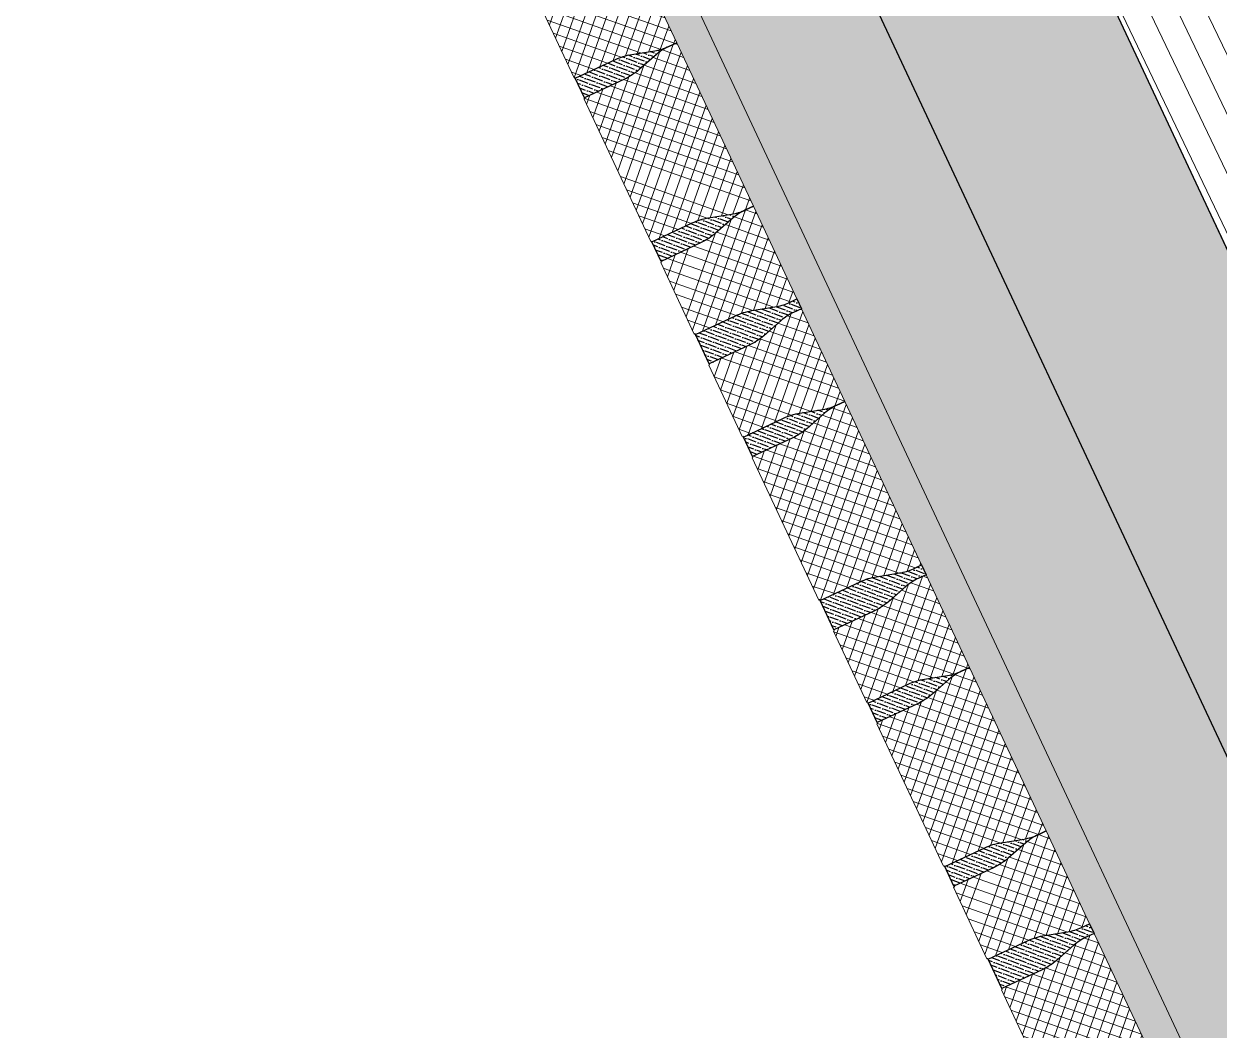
# Model space of a CAD drawing. Header units: metres. Extents: x 678805 to 1359287, y 2747329 to 5497370.
# Drawn here: x 679533.179 to 679534.287, y 2747444.312 to 2747445.245 of the extents above; entities that cross this region are included whole.
import ezdxf

# ---------------------------------------------------------------- set-up
doc = ezdxf.new("R2010")
doc.units = ezdxf.units.M
doc.layers.add('02-L-Waterfeatures 01', color=7, linetype='Continuous', true_color=0x4da6ff)
doc.layers.add('XREF_MON_WATERFEATURE$0$EIT_3 TR sorra', color=7, linetype='Continuous', true_color=0xd8ceb0)
doc.layers.add('XREF_MON_WATERFEATURE$0$-aux', color=50, linetype='Continuous', plot=False)
doc.layers.add('XREF_MON_WATERFEATURE$0$00_Aux', color=6, linetype='Continuous', plot=False)
doc.layers.add('XREF_MON_WATERFEATURE$0$02-L-projecció', color=7, linetype='Continuous', lineweight=5, true_color=0x636363)
doc.layers.add('XREF_MON_WATERFEATURE$0$3-TR tot_u', color=7, linetype='Continuous', lineweight=5, true_color=0x787878)
for name, color, linetype, lineweight in [('XREF_MON_WATERFEATURE$0$02-L-seccionat', 6, 'Continuous', 5), ('XREF_MON_WATERFEATURE$0$3-TR Formigó', 252, 'Continuous', 0), ('XREF_MON_WATERFEATURE$0$3-TR terra compactada', 45, 'Continuous', 0), ('XREF_MON_WATERFEATURE$0$3-TR Tot-u', 37, 'Continuous', 0)]:
    doc.layers.add(name, color=color, linetype=linetype, lineweight=lineweight)
pattern_1 = [(43.98579928974752, (7.14510180382058, -101.0988920209929), (0.00192727512556013, 0.006603891924047489), [0.008532812500000061, -0.001706562500000013, 0, -0.001706562500000013])]
pattern_2 = [(44.99999999999999, (-8.02358870068565, 0.06258376827463508), (-0.006735192090801862, 0.006735192090801865), []), (134.9999999999999, (-8.02358870068565, 0.06258376827463508), (-0.006735192090801865, -0.006735192090801862), [])]
pattern_3 = [(44.99999999999999, (-6.972493097186089, 0.05438802670687437), (-0.006735192090801862, 0.006735192090801865), []), (134.9999999999999, (-6.972493097186089, 0.05438802670687437), (-0.006735192090801865, -0.006735192090801862), [])]
pattern_4 = [(43.98579928974752, (6.505249703768641, -101.0938993631862), (0.00192727512556013, 0.006603891924047489), [0.008532812500000061, -0.001706562500000013, 0, -0.001706562500000013])]
pattern_5 = [(44.99999999999999, (-8.663440799806267, 0.06757642608135939), (-0.006735192090801862, 0.006735192090801865), []), (134.9999999999999, (-8.663440799806267, 0.06757642608135939), (-0.006735192090801865, -0.006735192090801862), [])]

# ---------------------------------------------------------------- blocks, each defined once
blk = doc.blocks.new('XREF_MON_WATERFEATURE$0$General Section WaterFalls')
at = {"layer": 'XREF_MON_WATERFEATURE$0$3-TR Formigó'}
h = blk.add_hatch(dxfattribs=at)
h.set_pattern_fill('ANSI37', color=256, scale=0.002999999999999999, angle=-18.27604261022104, style=0)
h.set_pattern_definition(pattern_5)
edge = h.paths.add_edge_path()
edge.add_line((36.21410307707265, -31.10655495570973), (36.21416698141736, -31.09835942615904))
edge.add_arc((36.1657508937642, -31.09798190975562), 0.04841755860549605, -0.4467466705454593, 15.55227246631219)
edge.add_line((36.21239570435137, -31.08500031894073), (36.20661095490421, -31.06421484757357))
edge.add_arc((36.26166327157989, -31.04889338975772), 0.05714459466022873, 179.5532509293158, 195.5522700439978, ccw=False)
edge.add_line((36.20452041365206, -31.04844782268628), (36.20484107169142, -31.00732379891005))
edge.add_line((36.20484107173979, -31.00732379965484), (36.20404389079267, -31.00731758414761))
edge.add_line((36.20404389174655, -31.00731758400798), (36.20405047266934, -31.00647353386796))
edge.add_line((36.20405047247186, -31.00647353427485), (36.00448509021391, -31.00491745113398))
edge.add_line((36.00448508979753, -31.00491745094769), (36.00447850758778, -31.00576150164348))
edge.add_line((36.00447850767523, -31.00576150184497), (36.0036813271976, -31.00575528306))
edge.add_line((36.00368132768199, -31.00575528293848), (36.00336066950069, -31.04687930862943))
edge.add_arc((35.94621781166643, -31.04643374728039), 0.0571445946447279, -16.445762796994018, -0.44674368117648555, ccw=False)
edge.add_line((36.00102451490238, -31.06261181598529), (35.99491634503146, -31.08330455815776))
edge.add_arc((36.04135304689407, -31.09701193589717), 0.04841755342405468, 163.5542355793745, 179.5532547029849)
edge.add_line((35.99293696554378, -31.0966344201006), (35.99287306226493, -31.10482994902249))
edge.add_line((35.99287306284532, -31.10482994839549), (36.21410307699615, -31.10655495625407))
h = blk.add_hatch(dxfattribs=at)
h.set_pattern_fill('ANSI37', color=256, scale=0.002999999999999999, angle=-18.27604261022104, style=0)
h.set_pattern_definition(pattern_5)
edge = h.paths.add_edge_path()
edge.add_line((36.31906297104433, -31.10737336589955), (36.31912687594176, -31.0991778365314))
edge.add_arc((36.27071078401059, -31.09880032064393), 0.04841756329248895, -0.4467438236486732, 15.55227535667759)
edge.add_line((36.31735559785739, -31.08581872703508), (36.31157084837474, -31.06503325614659))
edge.add_arc((36.36662316182628, -31.04971179971471), 0.05714459068712686, 179.5532502593328, 195.5522693413966, ccw=False)
edge.add_line((36.30948030855507, -31.04926623404026), (36.30980096666948, -31.00814221077922))
edge.add_line((36.3098009666428, -31.00814221007749), (36.30900378535996, -31.0081359929882))
edge.add_line((36.30900378525257, -31.00813599326648), (36.3090103670952, -31.00729194293984))
edge.add_line((36.30901036737487, -31.00729194190353), (36.23571480135358, -31.00672043079733))
edge.add_line((36.23571480158716, -31.00672043021768), (36.23570821934194, -31.00756448139216))
edge.add_line((36.23570821946487, -31.00756448227912), (36.23491103817386, -31.00755826224474))
edge.add_line((36.23491103807464, -31.00755826197565), (36.23459038030411, -31.04868228976385))
edge.add_arc((36.17744753323495, -31.0482367281802), 0.05714458402054452, -16.445764324364518, -0.44674515957092353, ccw=False)
edge.add_line((36.2322542257607, -31.0644147945568), (36.22614605648206, -31.08510753790566))
edge.add_arc((36.27258275682107, -31.09881491819397), 0.04841755137164028, 163.5542329003365, 179.5532520194679)
edge.add_line((36.22416667686775, -31.09843739960343), (36.22410277436271, -31.10663292878087))
edge.add_line((36.22410277463496, -31.10663292836398), (36.31906297141229, -31.10737336577404))
h = blk.add_hatch(dxfattribs=at)
h.set_pattern_fill('ANSI37', color=256, scale=0.002999999999999999, angle=-18.27604261022104, style=0)
h.set_pattern_definition(pattern_5)
edge = h.paths.add_edge_path()
edge.add_line((36.48654904216528, -31.10867931484245), (36.48661294459527, -31.10048378514982))
edge.add_arc((36.4381968579255, -31.10010625910945), 0.04841755882590122, -0.4467548583182131, 15.55226428892074)
edge.add_line((36.48484166990966, -31.08712467504665), (36.47905691990978, -31.06633920349695))
edge.add_arc((36.53410923294723, -31.05101774632931), 0.05714459136812911, 179.553251521265, 195.5522705699352, ccw=False)
edge.add_line((36.47696637921035, -31.05057218158618), (36.47728703680754, -31.00944815766391))
edge.add_line((36.4772870359011, -31.00944815715775), (36.47648985443675, -31.0094419409893))
edge.add_line((36.47648985451087, -31.00944194174372), (36.47649643646404, -31.00859789145359))
edge.add_line((36.47649643709883, -31.0085978906136), (36.33067499863725, -31.00746086758303))
edge.add_line((36.3306749984622, -31.00746086891741), (36.33066841857794, -31.0083049218524))
edge.add_line((36.33066841913387, -31.00830492051318), (36.32987123717961, -31.00829870025975))
edge.add_line((36.32987123681232, -31.0082987009082), (36.32955057874565, -31.0494227281082))
edge.add_arc((36.27240773010999, -31.04897716408595), 0.0571445854768251, -16.4457662394492, -0.44674710053658373, ccw=False)
edge.add_line((36.32721442403272, -31.0651552323252), (36.32110625567391, -31.08584797548744))
edge.add_arc((36.36754295416176, -31.09955535829067), 0.04841755081698038, 163.5542296133312, 179.5532487454264)
edge.add_line((36.31912687560543, -31.09917783620767), (36.3190629715173, -31.1073733653527))
edge.add_line((36.31906297104433, -31.10737336589955), (36.48654904202656, -31.10867931434555))
h = blk.add_hatch(dxfattribs=at)
h.set_pattern_fill('ANSI37', color=256, scale=0.002999999999999999, angle=-18.27604261022104, style=0)
h.set_pattern_definition(pattern_5)
edge = h.paths.add_edge_path()
edge.add_line((36.5815092404373, -31.10941975936294), (36.58157314393315, -31.10122422904151))
edge.add_arc((36.53315705386922, -31.10084671527147), 0.04841756174094964, -0.4467432331243982, 15.55227589592591)
edge.add_line((36.57980186678469, -31.08786512073129), (36.57401711770464, -31.06707964899497))
edge.add_arc((36.62906942469999, -31.05175819178112), 0.05714458584771027, 179.5532517960922, 195.5522709070236, ccw=False)
edge.add_line((36.57192657608539, -31.05131262796931), (36.57224723419572, -31.01018860323572))
edge.add_line((36.57224723417312, -31.01018860237673), (36.57145005314685, -31.01018238488177))
edge.add_line((36.57145005371422, -31.01018238486722), (36.57145663559641, -31.00933833553445))
edge.add_line((36.57145663583651, -31.00933833559975), (36.49816106951909, -31.00876682390534))
edge.add_line((36.49816107004881, -31.0087668239139), (36.49815448868792, -31.00961087538044))
edge.add_line((36.49815448792651, -31.00961087550968), (36.49735730660002, -31.00960465595398))
edge.add_line((36.49735730607063, -31.00960465660319), (36.49703664741166, -31.05072868262679))
edge.add_arc((36.43989378865808, -31.05028311954811), 0.0571445959901842, -16.44576470835051, -0.44674558640332407, ccw=False)
edge.add_line((36.49470049375668, -31.06646119011566), (36.48859232406728, -31.08715393136728))
edge.add_arc((36.53502902993932, -31.10086130863056), 0.04841755733816406, 163.5542381880124, 179.5532572783804)
edge.add_line((36.48661294486374, -31.10048379376531), (36.48654904187695, -31.10867932180286))
edge.add_line((36.48654904216528, -31.1086793220602), (36.58150924082184, -31.10941976009089))
h = blk.add_hatch(dxfattribs=at)
h.set_pattern_fill('ANSI37', color=256, scale=0.002999999999999999, angle=-18.27604261022104, style=0)
h.set_pattern_definition(pattern_3)
edge = h.paths.add_edge_path()
edge.add_line((36.75899500586092, -31.11080367909744), (36.75905890829092, -31.10260814940481))
edge.add_arc((36.71064282255247, -31.10223062476143), 0.04841755882590122, -0.4467548583182131, 15.55226428892074)
edge.add_line((36.75728763407096, -31.08924904139712), (36.75150288407109, -31.06846356984742))
edge.add_arc((36.80655519664288, -31.05314211221412), 0.05714459101218528, 179.5532511125338, 195.5522702470631, ccw=False)
edge.add_line((36.74941234383732, -31.052696546074), (36.74973300143451, -31.01157252215174))
edge.add_line((36.74973300099373, -31.01157252211124), (36.74893581952938, -31.01156630594279))
edge.add_line((36.74893582006916, -31.01156630646437), (36.74894240202233, -31.01072225617424))
edge.add_line((36.74894240126014, -31.01072225626558), (36.60312096279856, -31.00958523323501))
edge.add_line((36.60312096355483, -31.00958523293957), (36.60311438367057, -31.01042928587457))
edge.add_line((36.60311438376084, -31.01042928500101), (36.60231720180658, -31.01042306474758))
edge.add_line((36.60231720097363, -31.01042306562886), (36.60199654290695, -31.05154709282886))
edge.add_arc((36.5448536942713, -31.0511015295051), 0.0571445857302265, -16.445765776522194, -0.4467466918054015, ccw=False)
edge.add_line((36.59966038912535, -31.06727959821001), (36.59355222076654, -31.08797234137225))
edge.add_arc((36.63998891832307, -31.10167972370982), 0.04841755091846363, 163.5542290581637, 179.5532481786626)
edge.add_line((36.59157283976674, -31.10130220162682), (36.5915089356786, -31.10949773077185))
edge.add_line((36.5915089356713, -31.10949773062021), (36.75899500665353, -31.11080367906621))
h = blk.add_hatch(dxfattribs=at)
h.set_pattern_fill('ANSI37', color=256, scale=0.002999999999999999, angle=-18.27604261022104, style=0)
h.set_pattern_definition(pattern_3)
edge = h.paths.add_edge_path()
edge.add_line((36.85395517759025, -31.11154761351645), (36.85401908248767, -31.1033520841483))
edge.add_arc((36.80560299009085, -31.10297456895933), 0.04841756329248895, -0.4467438236486732, 15.55227535667759)
edge.add_line((36.85224780393764, -31.08999297511764), (36.84646305445499, -31.06920750422915))
edge.add_arc((36.90151536744088, -31.05388604756445), 0.05714459042789036, 179.553249814863, 195.5522689535439, ccw=False)
edge.add_line((36.84437251416966, -31.05344048095867), (36.84469317228407, -31.01231645769763))
edge.add_line((36.84469317318872, -31.01231645816006), (36.84389599190588, -31.01231024107076))
edge.add_line((36.84389599179849, -31.01231024088338), (36.84390257364112, -31.01146619055674))
edge.add_line((36.84390257345513, -31.01146619068459), (36.77060700743384, -31.01089467957838))
edge.add_line((36.77060700766742, -31.01089467993006), (36.7706004254222, -31.01173873110454))
edge.add_line((36.77060042554513, -31.01173873012885), (36.76980324425412, -31.01173251009447))
edge.add_line((36.7698032441549, -31.01173250982538), (36.76948258638437, -31.05285653761358))
edge.add_arc((36.71233973931521, -31.05241097649559), 0.05714458402054452, -16.445764324364518, -0.44674515957092353, ccw=False)
edge.add_line((36.76714643277228, -31.06858904263936), (36.76103826349364, -31.08928178598823))
edge.add_arc((36.80747496197, -31.10298916650936), 0.04841755135676758, 163.554232349569, 179.5532514948844)
edge.add_line((36.75905888341367, -31.10261164745316), (36.75899498090862, -31.1108071766306))
edge.add_line((36.75899498071522, -31.11080717621371), (36.85395517749254, -31.11154761362378))
h = blk.add_hatch(dxfattribs=at)
h.set_pattern_fill('ANSI37', color=256, scale=0.002999999999999999, angle=-18.27604261022104, style=0)
h.set_pattern_definition(pattern_2)
edge = h.paths.add_edge_path()
edge.add_line((36.95891507156193, -31.11236602300778), (36.95897897645936, -31.10417049363963))
edge.add_arc((36.91056288406253, -31.10379297891632), 0.04841756329248895, -0.4467438236486732, 15.55227535667759)
edge.add_line((36.95720769790933, -31.0908113848418), (36.95142294842667, -31.07002591395332))
edge.add_arc((37.00647526141256, -31.05470445705578), 0.05714459068712686, 179.5532502593328, 195.5522693413966, ccw=False)
edge.add_line((36.94933240860701, -31.05425889114849), (36.94965306672142, -31.01313486788745))
edge.add_line((36.94965306669474, -31.01313486741856), (36.9488558854119, -31.01312865032926))
edge.add_line((36.94885588577017, -31.01312865037471), (36.9488624676128, -31.01228460004807))
edge.add_line((36.94886246649548, -31.01228460064158), (36.8755669004742, -31.01171308953537))
edge.add_line((36.87556690070778, -31.01171308849007), (36.87556031846255, -31.01255713966454))
edge.add_line((36.87556031905115, -31.01255714008585), (36.87476313776014, -31.01255092005146))
edge.add_line((36.87476313812658, -31.01255092071369), (36.87444248035605, -31.05367494850189))
edge.add_arc((36.81729963328689, -31.05322938598692), 0.05714458402054452, -16.445764324364518, -0.44674515957092353, ccw=False)
edge.add_line((36.87210632674396, -31.06940745236352), (36.86599815746532, -31.09010019571239))
edge.add_arc((36.91243485687301, -31.10380757576786), 0.04841755137164028, 163.5542329003365, 179.5532520194679)
edge.add_line((36.86401877691969, -31.10343005694449), (36.86395487441465, -31.11162558612194))
edge.add_line((36.8639548746869, -31.1116255861707), (36.95891507146423, -31.11236602358077))
h = blk.add_hatch(dxfattribs=at)
h.set_pattern_fill('ANSI37', color=256, scale=0.002999999999999999, angle=-18.27604261022104, style=0)
h.set_pattern_definition(pattern_2)
edge = h.paths.add_edge_path()
edge.add_line((37.12640114221722, -31.11367197195068), (37.12646504464721, -31.10547644225805))
edge.add_arc((37.07804895797744, -31.10509891714901), 0.04841755882590122, -0.4467548583182131, 15.55226428892074)
edge.add_line((37.1246937699616, -31.09211733285338), (37.11890901996172, -31.07133186130368))
edge.add_arc((37.17396133253351, -31.05601040367037), 0.05714459136812911, 179.553251521265, 195.5522705699352, ccw=False)
edge.add_line((37.11681847926229, -31.05556483892724), (37.11713913685948, -31.01444081500498))
edge.add_line((37.11713913688436, -31.01444081496447), (37.11634195542001, -31.01443459879603))
edge.add_line((37.11634195549414, -31.01443459908478), (37.1163485374473, -31.01359054879465))
edge.add_line((37.11634853668511, -31.01359054818749), (36.97052709822353, -31.01245352515692))
edge.add_line((36.97052709804848, -31.01245352579281), (36.97052051816422, -31.0132975787278))
edge.add_line((36.97052051918581, -31.01329757831991), (36.96972333723155, -31.01329135806648))
edge.add_line((36.9697233363986, -31.01329135848209), (36.96940267833192, -31.05441538568209))
edge.add_arc((36.91225983016193, -31.053969822824), 0.0571445854768251, -16.4457662394492, -0.44674710053658373, ccw=False)
edge.add_line((36.96706652455032, -31.07014789106324), (36.96095835619151, -31.09084063422549))
edge.add_arc((37.0073950542137, -31.1045480153989), 0.04841755081698038, 163.5542296133312, 179.5532487454264)
edge.add_line((36.95897897472605, -31.10417049424723), (36.95891507063791, -31.11236602339225))
edge.add_line((36.95891507156193, -31.11236602300778), (37.12640114254416, -31.11367197145378))
h = blk.add_hatch(dxfattribs=at)
h.set_pattern_fill('ANSI37', color=256, scale=0.002999999999999999, angle=-18.27604261022104, style=0)
h.set_pattern_definition(pattern_2)
edge = h.paths.add_edge_path()
edge.add_line((37.2213613409549, -31.11441241716966), (37.22142524445075, -31.10621688684823))
edge.add_arc((37.17300915392116, -31.10583937237971), 0.04841756174094964, -0.4467432331243982, 15.55227589592591)
edge.add_line((37.21965396590531, -31.09285777807236), (37.21386921682526, -31.07207230633604))
edge.add_arc((37.26892152521759, -31.0567508500535), 0.05714458584771027, 179.5532517960922, 195.5522709070236, ccw=False)
edge.add_line((37.21177867706865, -31.05630528507754), (37.21209933517898, -31.01518126034395))
edge.add_line((37.21209933515638, -31.01518126018345), (37.21130215413012, -31.01517504268849))
edge.add_line((37.21130215376616, -31.01517504244111), (37.21130873564835, -31.01433099310834))
edge.add_line((37.21130873495713, -31.01433099294081), (37.1380131686397, -31.01375948124641))
edge.add_line((37.13801317010075, -31.01375948265195), (37.13800658873986, -31.01460353411848))
edge.add_line((37.13800658751279, -31.0146035333164), (37.1372094061863, -31.0145973137607))
edge.add_line((37.13720940658823, -31.01459731417708), (37.13688874792926, -31.05572134020068))
edge.add_arc((37.07974588964134, -31.05527577735484), 0.0571445959901842, -16.44576470835051, -0.44674558640332407, ccw=False)
edge.add_line((37.13455259380862, -31.07145384792238), (37.12844442411922, -31.092146589174))
edge.add_arc((37.17488113045692, -31.10585396573879), 0.04841755733816406, 163.5542381880124, 179.5532572783804)
edge.add_line((37.12646504538134, -31.10547645180486), (37.12640114239455, -31.11367197984242))
edge.add_line((37.1264011412859, -31.11367197916843), (37.22136133994246, -31.11441241719912))
at = {"layer": 'XREF_MON_WATERFEATURE$0$3-TR terra compactada'}
h = blk.add_hatch(dxfattribs=at)
h.set_pattern_fill('LINE', color=256, scale=0.007499999999999998)
h.set_pattern_definition([(359.9999999999999, (-1.593222050461918, -1.450000001117587), (3.469446951953614e-18, 0.0238125), [])])
edge = h.paths.add_edge_path(flags=16)
edge.add_arc((87.91270721703768, -34.89102650922723), 0.03000000000000113, 0, 360)
h.paths.add_polyline_path([(60.86794612370431, -34.06345526850782), (60.86794612370431, -34.8165326055605), (77.28848761087283, -34.81653260439634), (77.28848760994151, -35.96653260430321), (94.02980208816007, -35.96653260337189), (94.02346620196477, -34.53352967253886), (88.77741158520803, -34.42881766473874), (88.7764219455421, -34.4783984052483), (88.67512278445065, -34.8564527768176), (84.06023222394288, -34.76436978625134), (83.96552849235013, -34.41241660504602), (83.95774579746649, -34.38224918977357), (83.95875280490145, -34.33179827523418), (79.98875382728875, -34.25026744417846), (79.98875382775441, -35.78771875007078), (77.43852502759546, -35.78771875007078), (77.43852502852678, -35.43748732609674), (78.61814005719498, -35.43770227907225), (78.05505687510595, -33.4629564518109), (67.10211191978306, -33.3788115279749), (67.01179703883827, -33.17811179091223), (66.85097349714488, -33.17687627975829), (63.56725041614845, -33.15126436809078), (63.56725041707978, -34.70336046814919), (61.01713174395263, -34.70336046768352), (61.01713174441829, -34.35336060426198), (62.10765844490379, -34.35336060402915), (61.58575402200222, -32.50950451311655), (50.6815704330802, -32.42573419259861), (50.59114177431911, -32.2250335814897), (50.42511908290908, -32.2237581287045), (47.14811543934047, -32.19819437991828), (47.14721526950598, -33.38156245509163), (44.99754665372893, -33.38156245509163), (44.99754665279761, -33.03156259073876), (45.56926759378985, -33.03156259120442), (45.14311256445944, -31.55625739693642), (34.2616229839623, -31.47266142093576), (34.17091776337475, -31.2719586850144), (34.00475173024461, -31.27068213094026), (30.72633214015514, -31.24511096207425), (30.72633214108646, -32.37863686797209), (28.57621343620121, -32.37863686820492), (28.57621343526989, -32.02863700361922), (29.14793437626213, -32.02863700361922), (28.72177934786305, -30.55333180958405), (17.8412764519453, -30.4697434140835), (17.68143947003409, -31.50181839196011), (28.27606689184904, -31.50181839149445), (28.27606689091772, -32.61037793336436), (44.44740463607013, -32.61037793196738), (44.44740463700145, -34.06345526920632)])
at = {"layer": 'XREF_MON_WATERFEATURE$0$3-TR Tot-u'}
h = blk.add_hatch(dxfattribs=at)
h.set_pattern_fill('EARTH', color=256, scale=0.004999999999999998, angle=-84.07414778341365)
h.set_pattern_definition([(275.9258522165863, (44.29588295286521, -32.63154151011258), (0.03485825126725671, -0.02830242601949161), [0.03175, -0.03175]), (275.9258522165863, (44.30772558040917, -32.63031229283661), (0.03485825126725671, -0.02830242601949161), [0.03175, -0.03175]), (275.9258522165863, (44.31956820748746, -32.62908307556063), (0.03485825126725671, -0.02830242601949161), [0.03175, -0.03175]), (5.925852216586345, (44.32392548862845, -32.63262087898329), (0.02830242601949161, 0.03485825126725671), [0.03174999999999994, -0.03174999999999994]), (5.925852216586345, (44.32515470543876, -32.64446350559592), (0.02830242601949161, 0.03485825126725671), [0.03174999999999994, -0.03174999999999994]), (5.925852216586345, (44.3263839231804, -32.65630613290705), (0.02830242601949161, 0.03485825126725671), [0.03174999999999994, -0.03174999999999994])])
h.paths.add_polyline_path([(34.26260966900736, -31.4726690009702), (45.14311256445944, -31.55625739693642), (45.22670621238649, -31.85156099428423), (45.99745839787647, -31.85156254423782), (45.99745968589559, -31.56282083503902), (45.37285237573087, -31.55802235053852), (45.31806802144274, -31.35759557317942), (34.17091776337475, -31.2719586850144)])
at = {"layer": 'XREF_MON_WATERFEATURE$0$3-TR tot_u'}
h = blk.add_hatch(dxfattribs=at)
h.set_pattern_fill('AR-CONC', color=256, scale=0.0002499999999999997, angle=90.27678088138283)
h.set_pattern_definition([(158.5528234916038, (-5.539041012525558e-06, -0.1028410240542144), (-0.01071414020334408, 0.04444703537656459), [0.004762499999999992, -0.05238749999999992]), (103.5528234916037, (-5.539041012525558e-06, -0.1028410240542144), (-0.042478511822929, -0.02355052202099124), [0.00380999999999999, -0.04191014604249986]), (209.0042681916038, (-0.000898381695151329, -0.09913711715489626), (-0.05319265014223657, 0.02089651386113734), [0.004047502199999994, -0.04452256114999994]), (154.7370234916037, (-0.01204552920535207, -0.1068818944040686), (-0.01159854796105582, 0.06759205884945055), [0.007143749999999993, -0.07858124999999992]), (205.1883811016037, (-0.01301207952201366, -0.1012492310255766), (-0.07752613342460271, 0.03658516449488297), [0.006071255784999993, -0.06678390203999988]), (99.73697466160377, (-0.01204552920535207, -0.1068818944040686), (-0.07752613342278562, 0.03658516449904599), [0.005714991767499993, -0.0628649329799999]), (129.5528234916038, (-0.0110559668391943, -0.09985168324783444), (0.01217751511735449, 0.04406843003303181), [0.004762499999999995, -0.05238749999999995]), (74.55282349160389, (-0.0110559668391943, -0.09985168324783444), (-0.04856998646426811, -3.622266203678892e-06), [0.003809999999999994, -0.04190999999999991]), (180.0042684916038, (-0.01004117308184505, -0.0961793134920299), (-0.03639247154533939, 0.04406480761108347), [0.004047502199999996, -0.04452248439999996]), (146.0528234916038, (-5.539041012525558e-06, -0.1028410240542144), (-0.02028587552938745, -0.005993882991116794), [0, -0.04140199999999994, 0, -0.04254499999999994, 0, -0.04206874999999994]), (116.0528234916039, (-5.539041012525558e-06, -0.1028410240542144), (-0.02905871588294157, 0.007867938773241594), [0, -0.02425699999999996, 0, -0.04044949999999992, 0, -0.01603374999999996]), (76.05282349160386, (0.004500031471252441, -0.1162656124215573), (-0.009427757665139926, 0.03259170348029379), [0, -0.01587499999999993, 0, -0.04952999999999986, 0, -0.06572249999999971]), (66.05282349160387, (0.006520467810332775, -0.1222856075037271), (-0.01780916575072015, 0.03308521069580599), [0, -0.02063749999999998, 0, -0.03289299999999997, 0, -0.04667249999999996])])
h.paths.add_polyline_path([(45.31806802144274, -31.35759557317942), (45.49559780023992, -31.2089550034143), (34.10312230791897, -31.12143342685886), (34.17091776337475, -31.2719586850144)])
at = {"layer": 'XREF_MON_WATERFEATURE$0$EIT_3 TR sorra'}
h = blk.add_hatch(dxfattribs=at)
h.set_pattern_fill('ANSI36', color=256, scale=0.001075000000000009, angle=-1.01420071025247, style=0, double=1)
h.set_pattern_definition(pattern_4)
edge = h.paths.add_edge_path()
edge.add_line((36.22410274576396, -31.10663642571308), (36.21410305179203, -31.10655845492829))
edge.add_line((36.21410305146128, -31.10655845468864), (36.21416695355964, -31.09836292488648))
edge.add_arc((36.16575087420642, -31.09798540361226), 0.04841755279407357, -0.4467514048749424, 15.55226774490095)
edge.add_line((36.21239567827433, -31.08500381861813), (36.20661092877943, -31.06421834331202))
edge.add_arc((36.2616632389836, -31.04889688733965), 0.05714458736414182, 179.5532512957519, 195.5522704501285, ccw=False)
edge.add_line((36.20452038897201, -31.0484513216652), (36.2048410747887, -31.00732380071243))
edge.add_line((36.20484107546508, -31.0073238001205), (36.2349110398819, -31.00755826622711))
edge.add_line((36.23491103947163, -31.0075582661666), (36.23459035269963, -31.04868578778466))
edge.add_arc((36.17744749877602, -31.04824022529647), 0.05714459062268041, -16.445765470171807, -0.44674630773130275, ccw=False)
edge.add_line((36.23225419828668, -31.06441829400137), (36.22614602995927, -31.08511103521239))
edge.add_arc((36.27258272375911, -31.09881841391325), 0.04841754623710667, 163.5542325431677, 179.5532516505266)
edge.add_line((36.2241666498594, -31.09844089439139), (36.2241027464386, -31.106636425228))
edge.add_line((36.22410274576396, -31.10663642571308), (36.21410305179203, -31.10655845492829))
h = blk.add_hatch(dxfattribs=at)
h.set_pattern_fill('ANSI36', color=256, scale=0.001075000000000009, angle=-1.01420071025247, style=0, double=1)
h.set_pattern_definition(pattern_4)
edge = h.paths.add_edge_path()
edge.add_line((36.31906294636428, -31.10737686371431), (36.31912684809553, -31.09918133428131))
edge.add_arc((36.27071076398715, -31.09880381706171), 0.04841755694313247, -0.4467460378408971, 15.55227308225353)
edge.add_line((36.31735557224602, -31.08582222694531), (36.31157082418817, -31.06503675211379))
edge.add_arc((36.36662313900888, -31.04971529496834), 0.05714459220355843, 179.5532497589926, 195.5522688845015, ccw=False)
edge.add_line((36.30948028387502, -31.04926972859539), (36.30980096977084, -31.00814220963035))
edge.add_line((36.30980096990243, -31.00814220868051), (36.3298712390208, -31.00829870356425))
edge.add_line((36.32987123820931, -31.00829870440066), (36.32955055099514, -31.0494262258727))
edge.add_arc((36.27240770310163, -31.04898066166788), 0.05714458561940226, -16.445765772794118, -0.4467466560668072, ccw=False)
edge.add_line((36.32721439702436, -31.06515873037279), (36.32110622858642, -31.0858514715473))
edge.add_arc((36.36754292575642, -31.0995588558726), 0.04841755050990516, 163.5542268682935, 179.5532460381486)
edge.add_line((36.31912684766576, -31.09918133215979), (36.31906294649539, -31.10737686472041))
h = blk.add_hatch(dxfattribs=at)
h.set_pattern_fill('ANSI36', color=256, scale=0.001075000000000009, angle=-1.01420071025247, style=0, double=1)
h.set_pattern_definition(pattern_4)
edge = h.paths.add_edge_path()
edge.add_line((36.48654901655391, -31.10868281079456), (36.48661292001427, -31.10048728095181))
edge.add_arc((36.43819683836773, -31.10010976227932), 0.04841755254129393, -0.4467478355714435, 15.55227133748934)
edge.add_line((36.48484164243564, -31.08712817495689), (36.47905689441328, -31.06634269964669))
edge.add_arc((36.53410921106115, -31.05102123785764), 0.0571445943123871, 179.5532539535203, 195.5522730879311, ccw=False)
edge.add_line((36.47696635313332, -31.05057567544281), (36.47728703983843, -31.00944815625465))
edge.add_line((36.47728704055771, -31.00944815576077), (36.49735730927757, -31.00960465296489))
edge.add_line((36.49735730839893, -31.00960465334356), (36.49703662161876, -31.05073217201653))
edge.add_arc((36.43989376164973, -31.05028660735115), 0.05714459736739348, -16.445766153051807, -0.4467470114216212, ccw=False)
edge.add_line((36.49470046814531, -31.06646467931569), (36.48859229985339, -31.08715742004803))
edge.add_arc((36.53502898942679, -31.10086480248719), 0.0484175437761339, 163.5542276742587, 179.5532468264947)
edge.add_line((36.48661291832104, -31.10048728017136), (36.48654901578459, -31.10868281130004))
h = blk.add_hatch(dxfattribs=at)
h.set_pattern_fill('ANSI36', color=256, scale=0.001075000000000009, angle=-1.01420071025247, style=0, double=1)
h.set_pattern_definition([(43.98579928974752, (6.87265589274466, -101.0967606687918), (0.00192727512556013, 0.006603891924047489), [0.008532812500000061, -0.001706562500000013, 0, -0.001706562500000013])])
edge = h.paths.add_edge_path()
edge.add_line((36.59150893520564, -31.10949773015454), (36.58150924123371, -31.10941975936976))
edge.add_line((36.58150924090296, -31.10941975843161), (36.58157314300132, -31.10122422862946))
edge.add_arc((36.53315706178546, -31.10084670828655), 0.04841755279407357, -0.4467514048749424, 15.55226774490095)
edge.add_line((36.57980186725035, -31.08786512352526), (36.57401711775545, -31.06707964821915))
edge.add_arc((36.62906942842528, -31.05175819061697), 0.05714458762337835, 179.5532517402217, 195.5522708379812, ccw=False)
edge.add_line((36.57192657701671, -31.05131262610666), (36.57224726283339, -31.0101851051539))
edge.add_line((36.57224726350978, -31.01018510526046), (36.6023172279266, -31.01041957136707))
edge.add_line((36.60231722751632, -31.0104195708409), (36.60199654074432, -31.05154709245896))
edge.add_arc((36.54485368775204, -31.05110152903944), 0.05714459073350465, -16.445765473899826, -0.44674634346989706, ccw=False)
edge.add_line((36.5996603872627, -31.06727959867567), (36.59355221893529, -31.08797233988669))
edge.add_arc((36.63998891273513, -31.10167971858755), 0.04841754612075075, 163.5542325475677, 179.553251692707)
edge.add_line((36.59157283743843, -31.10130219953135), (36.59150893401764, -31.10949773036796))
edge.add_line((36.59150893520564, -31.10949773015454), (36.58150924123371, -31.10941975936976))
h = blk.add_hatch(dxfattribs=at)
h.set_pattern_fill('ANSI36', color=256, scale=0.001075000000000009, angle=-1.01420071025247, style=0, double=1)
h.set_pattern_definition([(43.98579928974752, (6.777695668395609, -101.0960237295367), (0.00192727512556013, 0.006603891924047489), [0.008532812500000061, -0.001706562500000013, 0, -0.001706562500000013])])
edge = h.paths.add_edge_path()
edge.add_line((36.75899498118088, -31.11080717528239), (36.75905888464124, -31.10261164543964))
edge.add_arc((36.7106428029947, -31.1022341279313), 0.04841755257304683, -0.446747268807744, 15.55227187194372)
edge.add_line((36.75728760799393, -31.08925253991038), (36.75150285997157, -31.06846706460017))
edge.add_arc((36.80655517522246, -31.05314560281113), 0.0571445942156798, 179.5532539892588, 195.5522731529117, ccw=False)
edge.add_line((36.74941231822595, -31.0527000403963), (36.74973300493106, -31.01157252120814))
edge.add_line((36.74973300471902, -31.01157252117991), (36.76980327343887, -31.01172901838403))
edge.add_line((36.76980327395722, -31.01172901806422), (36.76948258717705, -31.05285653673719))
edge.add_arc((36.71233972674236, -31.05241097323596), 0.05714459736739348, -16.445766153051807, -0.4467470114216212, ccw=False)
edge.add_line((36.76714643230662, -31.0685890452005), (36.7610382640147, -31.08928178593284))
edge.add_arc((36.80747495405376, -31.10298916697502), 0.0484175439073625, 163.5542282206263, 179.5532473088979)
edge.add_line((36.75905888294801, -31.10261164465919), (36.75899498041156, -31.11080717578786))
h = blk.add_hatch(dxfattribs=at)
h.set_pattern_fill('ANSI36', color=256, scale=0.001075000000000009, angle=-1.01420071025247, style=0, double=1)
h.set_pattern_definition(pattern_1)
edge = h.paths.add_edge_path()
edge.add_line((36.86395484628156, -31.11162908328697), (36.85395515230963, -31.11155111250219))
edge.add_line((36.85395515197888, -31.11155111249536), (36.85401905407724, -31.10335558269321))
edge.add_arc((36.80560297332704, -31.10297806141898), 0.04841755279407357, -0.4467514048749424, 15.55226774490095)
edge.add_line((36.85224777879193, -31.08999647665769), (36.84646302929703, -31.06921100135157))
edge.add_arc((36.9015153395012, -31.05388954421505), 0.05714458736414182, 179.5532512957519, 195.5522704501285, ccw=False)
edge.add_line((36.84437248809263, -31.05344397947192), (36.84469317390931, -31.01231645851916))
edge.add_line((36.84469317505136, -31.01231645816006), (36.87476313946818, -31.01255092426667))
edge.add_line((36.8747631390579, -31.01255092397332), (36.8744424522859, -31.05367844559139))
edge.add_arc((36.81729959882796, -31.05323288310319), 0.05714459062268041, -16.445765470171807, -0.44674630773130275, ccw=False)
edge.add_line((36.87210629880428, -31.06941095180809), (36.86599813047687, -31.09010369301912))
edge.add_arc((36.91243482427672, -31.10381107171997), 0.04841754623710667, 163.5542325431677, 179.5532516505266)
edge.add_line((36.86401874944568, -31.10343355266377), (36.86395484602488, -31.11162908350039))
edge.add_line((36.86395484628156, -31.11162908328697), (36.85395515230963, -31.11155111250219))
h = blk.add_hatch(dxfattribs=at)
h.set_pattern_fill('ANSI36', color=256, scale=0.001075000000000009, angle=-1.01420071025247, style=0, double=1)
h.set_pattern_definition(pattern_1)
edge = h.paths.add_edge_path()
edge.add_line((36.95891504688188, -31.11236952152103), (36.95897894861313, -31.10417399208803))
edge.add_arc((36.91056286310777, -31.1037964746356), 0.04841755694313247, -0.4467460378408971, 15.55227308225353)
edge.add_line((36.95720767136663, -31.09081488382071), (36.95142292330879, -31.07002940898919))
edge.add_arc((37.00647523859516, -31.0547079523094), 0.05714459220355843, 179.5532497589926, 195.5522688845015, ccw=False)
edge.add_line((36.9493323834613, -31.05426238570362), (36.94965306935712, -31.01313486673859))
edge.add_line((36.9496530694887, -31.01313486718573), (36.96972333860707, -31.01329136206947))
edge.add_line((36.96972333919257, -31.01329136220738), (36.9694026519784, -31.05441888367942))
edge.add_arc((36.91225980222225, -31.05397331994027), 0.05714458561940226, -16.445765772794118, -0.4467466560668072, ccw=False)
edge.add_line((36.96706649800763, -31.07015138817951), (36.96095832956968, -31.09084412935402))
edge.add_arc((37.00739502580836, -31.10455151321366), 0.04841755050990516, 163.5542268682935, 179.5532460381486)
edge.add_line((36.95897894725204, -31.10417398996651), (36.95891504608167, -31.11236952252714))
h = blk.add_hatch(dxfattribs=at)
h.set_pattern_fill('ANSI36', color=256, scale=0.001075000000000009, angle=-1.01420071025247, style=0, double=1)
h.set_pattern_definition(pattern_1)
edge = h.paths.add_edge_path()
edge.add_line((37.12640111660585, -31.11367546813563), (37.12646502006621, -31.10547993829288))
edge.add_arc((37.07804893935099, -31.10510242031887), 0.04841755254129393, -0.4467478355714435, 15.55227133748934)
edge.add_line((37.1246937434189, -31.09212083276361), (37.11890899539654, -31.07133535745341))
edge.add_arc((37.17396131111309, -31.05601389566436), 0.0571445943123871, 179.5532539535203, 195.5522730879311, ccw=False)
edge.add_line((37.11681845365092, -31.05556833324954), (37.11713914035603, -31.01444081406138))
edge.add_line((37.11713914060965, -31.01444081356749), (37.13720940932951, -31.01459731077161))
edge.add_line((37.13720940938219, -31.01459731115028), (37.13688872260202, -31.05572482982326))
edge.add_arc((37.07974586170167, -31.05527926585637), 0.05714459736739348, -16.445766153051807, -0.4467470114216212, ccw=False)
edge.add_line((37.13455256726593, -31.07145733758807), (37.12844439897401, -31.09215007832042))
edge.add_arc((37.17488108994439, -31.10585746029392), 0.0484175437761339, 163.5542276742587, 179.5532468264947)
edge.add_line((37.12646501837298, -31.1054799372796), (37.12640111583653, -31.11367546840827))
h = blk.add_hatch(dxfattribs=at)
h.set_pattern_fill('ANSI36', color=256, scale=0.001075000000000009, angle=-1.01420071025247, style=0, double=1)
h.set_pattern_definition([(62.26184189996857, (68.07752234721556, 216.894108738983), (-0.0002408934137096957, 0.006875154421344565), [0.008532812500000075, -0.001706562500000016, 0, -0.001706562500000016])])
h.paths.add_polyline_path([(34.10252279648557, -31.1214288212359), (45.49559780303389, -31.20895500085317), (45.49583161249757, -31.17895582946949), (34.10248376289383, -31.0901877048891)])
at = {"layer": 'XREF_MON_WATERFEATURE$0$-aux'}
for points in [[(36.22410274576396, -31.10663642571308), (36.21410305146128, -31.10655845468864), (36.21416695415974, -31.09836292546242, 0.06992251114754273), (36.21239567827433, -31.08500381861813), (36.20661092968658, -31.06421834230423, -0.06992251114800961), (36.20452038897201, -31.0484513216652), (36.20484107546508, -31.0073238001205), (36.23491103947163, -31.0075582661666), (36.23459035158157, -31.04868578817695, -0.0699225111484148), (36.23225419828668, -31.06441829400137), (36.2261460297741, -31.08511103549972, 0.06992251114798485), (36.2241666498594, -31.09844089439139), (36.22410274576396, -31.10663642571308), (36.21410305146128, -31.10655845468864)], [(36.31906294636428, -31.10737686464563), (36.31906294636428, -31.10737686371431), (36.31912684813142, -31.09918133309111, 0.06992251114754273), (36.31735557224602, -31.08582222694531), (36.31157082412392, -31.06503675226122, -0.06992251114800961), (36.30948028387502, -31.04926972859539), (36.30980096990243, -31.00814220868051), (36.32987123820931, -31.00829870440066), (36.32955055171624, -31.04942622594535, -0.0699225111484148), (36.32721439702436, -31.06515873037279), (36.3211062294431, -31.08585147140548, 0.06992251114798485), (36.31912684766576, -31.09918133215979), (36.31906294636428, -31.10737686464563), (36.31906294636428, -31.10737686371431)], [(36.48654901608825, -31.1086828103289), (36.48654901655391, -31.10868281079456), (36.4866129187867, -31.10048728110269, 0.06992251114754273), (36.48484164243564, -31.08712817495689), (36.47905689524487, -31.06634269934148, -0.06992251114800961), (36.47696635313332, -31.05057567544281), (36.47728704055771, -31.00944815576077), (36.49735730839893, -31.00960465334356), (36.49703662237152, -31.05073217255995, -0.0699225111484148), (36.49470046814531, -31.06646467931569), (36.48859229963273, -31.08715742081404, 0.06992251114798485), (36.48661291832104, -31.10048728017136), (36.48654901608825, -31.1086828103289), (36.48654901655391, -31.10868281079456)], [(36.59150893520564, -31.10949773015454), (36.58150924090296, -31.10941975843161), (36.58157314220443, -31.10122422967106, 0.06992251114754273), (36.57980186725035, -31.08786512352526), (36.57401711819693, -31.06707964837551, -0.06992251114800961), (36.57192657701671, -31.05131262610666), (36.57224726350978, -31.01018510526046), (36.60231722751632, -31.0104195708409), (36.60199654102325, -31.05154709308408, -0.0699225111484148), (36.5996603872627, -31.06727959867567), (36.59355221828446, -31.08797234110534, 0.06992251114798485), (36.59157283743843, -31.10130219953135), (36.59150893520564, -31.10949773015454), (36.58150924090296, -31.10941975843161)], [(36.75899497978389, -31.11080717528239), (36.75899498118088, -31.11080717528239), (36.75905888387933, -31.10261164605618, 0.06992251114754273), (36.75728760799393, -31.08925253991038), (36.75150285940617, -31.06846706499346, -0.06992251114800961), (36.74941231822595, -31.0527000403963), (36.74973300471902, -31.01157252117991), (36.76980327395722, -31.01172901806422), (36.76948258653283, -31.05285653751343, -0.0699225111484148), (36.76714643230662, -31.0685890452005), (36.76103826379403, -31.08928178600036, 0.06992251114798485), (36.75905888294801, -31.10261164465919), (36.75899497978389, -31.11080717528239), (36.75899498118088, -31.11080717528239)], [(36.86395484628156, -31.11162908328697), (36.85395515197888, -31.11155111249536), (36.85401905421168, -31.10335558280349, 0.06992251114754273), (36.85224777879193, -31.08999647665769), (36.84646302880719, -31.06921100057662, -0.06992251114800961), (36.84437248809263, -31.05344397947192), (36.84469317505136, -31.01231645816006), (36.8747631390579, -31.01255092397332), (36.87444245256484, -31.05367844621651, -0.0699225111484148), (36.87210629880428, -31.06941095180809), (36.86599812982604, -31.09010369330645, 0.06992251114798485), (36.86401874944568, -31.10343355266377), (36.86395484628156, -31.11162908328697), (36.85395515197888, -31.11155111249536)], [(36.95891504641622, -31.11236952198669), (36.95891504688188, -31.11236952152103), (36.95897894864902, -31.10417399089783, 0.06992251114754273), (36.95720767136663, -31.09081488382071), (36.95142292324454, -31.07002940936945, -0.06992251114800961), (36.9493323834613, -31.05426238570362), (36.9496530694887, -31.01313486718573), (36.96972333919257, -31.01329136220738), (36.96940265083686, -31.05441888282076, -0.0699225111484148), (36.96706649800763, -31.07015138817951), (36.96095832949504, -31.0908441292122, 0.06992251114798485), (36.95897894725204, -31.10417398996651), (36.95891504641622, -31.11236952198669), (36.95891504688188, -31.11236952152103)], [(37.12640111567453, -31.11367546860129), (37.12640111660585, -31.11367546813563), (37.12646501883864, -31.10547993914224, 0.06992251114754273), (37.1246937434189, -31.09212083276361), (37.11890899529681, -31.07133535738103, -0.06992251114800961), (37.11681845365092, -31.05556833324954), (37.11713914060965, -31.01444081356749), (37.13720940938219, -31.01459731115028), (37.13688872149214, -31.05572482966818, -0.0699225111484148), (37.13455256726593, -31.07145733758807), (37.12844439921901, -31.09215007862076, 0.06992251114798485), (37.12646501837298, -31.1054799372796), (37.12640111567453, -31.11367546860129), (37.12640111660585, -31.11367546813563)]]:
    blk.add_lwpolyline(points, format="xyb", dxfattribs=at)
at = {"layer": 'XREF_MON_WATERFEATURE$0$00_Aux'}
blk.add_lwpolyline([(34.26260966900736, -31.4726690009702), (45.14311256445944, -31.55625739693642), (45.22670621238649, -31.85156099428423), (45.99745839787647, -31.85156254423782), (45.99745968589559, -31.56282083503902), (45.37285237573087, -31.55802235053852), (45.31806802144274, -31.35759557317942), (34.17091776337475, -31.2719586850144)], close=True, dxfattribs=at)
at = {"layer": 'XREF_MON_WATERFEATURE$0$02-L-projecció'}
for points in [[(30.72633214015514, -31.24511096207425), (34.00475173024461, -31.27068213094026), (34.17091776337475, -31.2719586850144), (34.2616229839623, -31.47266142093576), (45.14311256445944, -31.55625739693642), (45.56926759378985, -33.03156259120442), (44.99754665279761, -33.03156259073876), (44.99754665372893, -33.38156245509163), (47.14721526950598, -33.38156245509163), (47.14811543934047, -32.19819437991828), (50.42511908290908, -32.2237581287045), (50.59114177431911, -32.2250335814897), (50.6815704330802, -32.42573419259861), (61.58575402200222, -32.50950451311655), (62.10765844490379, -34.35336060402915), (61.01713174441829, -34.35336060426198), (61.01713174395263, -34.70336046768352), (63.56725041707978, -34.70336046814919), (63.56725041614845, -33.15126436809078), (66.85097349714488, -33.17687627975829)], [(34.10252279648557, -31.1214288212359), (45.49559780256823, -31.20895500155166)], [(30.72633214015514, -31.24549599387683), (45.49444547714666, -31.35895057534799)], [(34.26260966900736, -31.4726690009702), (45.14311256445944, -31.55625739693642)]]:
    blk.add_lwpolyline(points, dxfattribs=at)
at = {"layer": 'XREF_MON_WATERFEATURE$0$02-L-seccionat'}
for points in [[(36.21410307707265, -31.10655495570973), (36.21416698163375, -31.09835942648351, 0.06992251114875708), (36.21239570435137, -31.08500031894073), (36.20661095483229, -31.06421484798193, -0.0699225111482901), (36.20452041365206, -31.04844782268628), (36.20484107173979, -31.00732379965484), (36.20404389174655, -31.00731758400798), (36.20405047247186, -31.00647353427485), (36.00448508979753, -31.00491745094769), (36.00447850767523, -31.00576150184497), (36.00368132768199, -31.00575528293848), (36.00336066959426, -31.04687930876389, -0.0699225111482901), (36.00102451490238, -31.06261181598529), (35.99491634592414, -31.08330455841497, 0.06992251114875708), (35.99293696554378, -31.0966344201006), (35.99287306284532, -31.10482994839549)], [(36.31906297104433, -31.10737336589955), (36.31912687653676, -31.0991778364405, 0.06992251114875708), (36.31735559785739, -31.08581872703508), (36.31157084880397, -31.06503325607628, -0.0699225111482901), (36.30948030855507, -31.04926623404026), (36.3098009666428, -31.00814221007749), (36.30900378525257, -31.00813599326648), (36.30901036737487, -31.00729194190353), (36.23571480158716, -31.00672043021768), (36.23570821946487, -31.00756448227912), (36.23491103807464, -31.00755826197565), (36.23459037998691, -31.04868228989653, -0.0699225111482901), (36.2322542257607, -31.0644147945568), (36.22614605724812, -31.08510753815062, 0.06992251114875708), (36.22416667686775, -31.09843739960343), (36.22410277463496, -31.10663292836398)], [(36.48654904216528, -31.10867931484245), (36.48661294393241, -31.10048378398642, 0.06992251114875708), (36.48484166990966, -31.08712467504665), (36.47905691992491, -31.06633920408785, -0.0699225111482901), (36.47696637921035, -31.05057218158618), (36.4772870359011, -31.00944815715775), (36.47648985451087, -31.00944194174372), (36.47649643709883, -31.0085978906136), (36.3306749984622, -31.00746086891741), (36.33066841913387, -31.00830492051318), (36.32987123681232, -31.0082987009082), (36.32955057825893, -31.0494227274321, -0.0699225111482901), (36.32721442403272, -31.0651552323252), (36.3211062559858, -31.08584797615185, 0.06992251114875708), (36.31912687560543, -31.09917783620767), (36.31906297104433, -31.10737336589955)], [(36.5815092404373, -31.10941975936294), (36.58157314360142, -31.10122422967106, 0.06992251114875708), (36.57980186678469, -31.08786512073129), (36.57401711773127, -31.06707964930683, -0.0699225111482901), (36.57192657608539, -31.05131262796931), (36.57224723417312, -31.01018860237673), (36.57145005371422, -31.01018238486722), (36.57145663583651, -31.00933833559975), (36.49816107004881, -31.0087668239139), (36.49815448792651, -31.00961087550968), (36.49735730607063, -31.00960465660319), (36.49703664844856, -31.05072868196294, -0.0699225111482901), (36.49470049375668, -31.06646119011566), (36.48859232431278, -31.08715393138118, 0.06992251114875708), (36.48661294486374, -31.10048379376531), (36.48654904216528, -31.1086793220602)], [(36.75899500586092, -31.11080367909744), (36.7590589094907, -31.10260814940557, 0.06992251114875708), (36.75728763407096, -31.08924904139712), (36.75150288408622, -31.06846356927417, -0.0699225111482901), (36.74941234383732, -31.052696546074), (36.74973300099373, -31.01157252211124), (36.74893582006916, -31.01156630646437), (36.74894240126014, -31.01072225626558), (36.60312096355483, -31.00958523293957), (36.60311438376084, -31.01042928500101), (36.60231720097363, -31.01042306562886), (36.60199654242024, -31.05154709238559, -0.0699225111482901), (36.59966038912535, -31.06727959821001), (36.59355222107843, -31.08797234110534, 0.06992251114875708), (36.59157283976674, -31.10130220162682), (36.5915089356713, -31.10949773062021)], [(36.85395517759025, -31.11154761351645), (36.85401908122003, -31.10335208382457, 0.06992251114875708), (36.85224780393764, -31.08999297511764), (36.84646305488423, -31.06920750439167, -0.0699225111482901), (36.84437251416966, -31.05344048095867), (36.84469317318872, -31.01231645816006), (36.84389599179849, -31.01231024088338), (36.84390257345513, -31.01146619068459), (36.77060700766742, -31.01089467993006), (36.77060042554513, -31.01173873012885), (36.7698032441549, -31.01173250982538), (36.76948258560151, -31.0528565379791, -0.0699225111482901), (36.76714643277228, -31.06858904263936), (36.76103826332837, -31.08928178693168, 0.06992251114875708), (36.75905888341367, -31.10261164745316), (36.75899498071522, -31.11080717621371)], [(36.95891507156193, -31.11236602300778), (36.95897897612303, -31.1041704940144, 0.06992251114875708), (36.95720769790933, -31.0908113848418), (36.95142294792458, -31.07002591341734, -0.0699225111482901), (36.94933240860701, -31.05425889114849), (36.94965306669474, -31.01313486741856), (36.94885588577017, -31.01312865037471), (36.94886246649548, -31.01228460064158), (36.87556690070778, -31.01171308849007), (36.87556031905115, -31.01255714008585), (36.87476313812658, -31.01255092071369), (36.87444248003885, -31.05367494793609, -0.0699225111482901), (36.87210632674396, -31.06940745236352), (36.86599815730006, -31.09010019619018, 0.06992251114875708), (36.86401877691969, -31.10343005694449), (36.8639548746869, -31.1116255861707)], [(37.12640114221722, -31.11367197195068), (37.12646504445001, -31.10547644249164, 0.06992251114875708), (37.1246937699616, -31.09211733285338), (37.11890901997685, -31.07133186189458, -0.0699225111482901), (37.11681847926229, -31.05556483892724), (37.11713913688436, -31.01444081496447), (37.11634195549414, -31.01443459908478), (37.11634853668511, -31.01359054818749), (36.97052709804848, -31.01245352579281), (36.97052051918581, -31.01329757831991), (36.9697233363986, -31.01329135848209), (36.96940267831087, -31.05441538547166, -0.0699225111482901), (36.96706652455032, -31.07014789106324), (36.9609583565034, -31.09084063372575, 0.06992251114875708), (36.95897897472605, -31.10417049424723), (36.95891507156193, -31.11236602300778)], [(37.2213613409549, -31.11441241716966), (37.22142524365336, -31.10621688771062, 0.06992251114875708), (37.21965396590531, -31.09285777807236), (37.21386921731755, -31.07207230688073, -0.0699225111482901), (37.21177867706865, -31.05630528507754), (37.21209933515638, -31.01518126018345), (37.21130215376616, -31.01517504244111), (37.21130873495713, -31.01433099294081), (37.13801317010075, -31.01375948265195), (37.13800658751279, -31.0146035333164), (37.13720940658823, -31.01459731417708), (37.13688874803483, -31.05572133976966, -0.0699225111482901), (37.13455259380862, -31.07145384792238), (37.12844442389905, -31.09214658918791, 0.06992251114875708), (37.12646504538134, -31.10547645180486), (37.1264011412859, -31.11367197916843)]]:
    blk.add_lwpolyline(points, format="xyb", close=True, dxfattribs=at)
blk = doc.blocks.new('XREF_MON_WATERFEATURE')
at = {"rotation": 115.5575828871378}
blk.add_blockref('XREF_MON_WATERFEATURE$0$General Section WaterFalls', (679521.7318272466, 2747398.310749386), dxfattribs=at)

msp = doc.modelspace()

# ---------------------------------------------------------------- block references
at = {"layer": '02-L-Waterfeatures 01', "color": 18, "true_color": 0x000000}
msp.add_blockref('XREF_MON_WATERFEATURE', (0, 0), dxfattribs=at)

doc.saveas('drawing.dxf')
